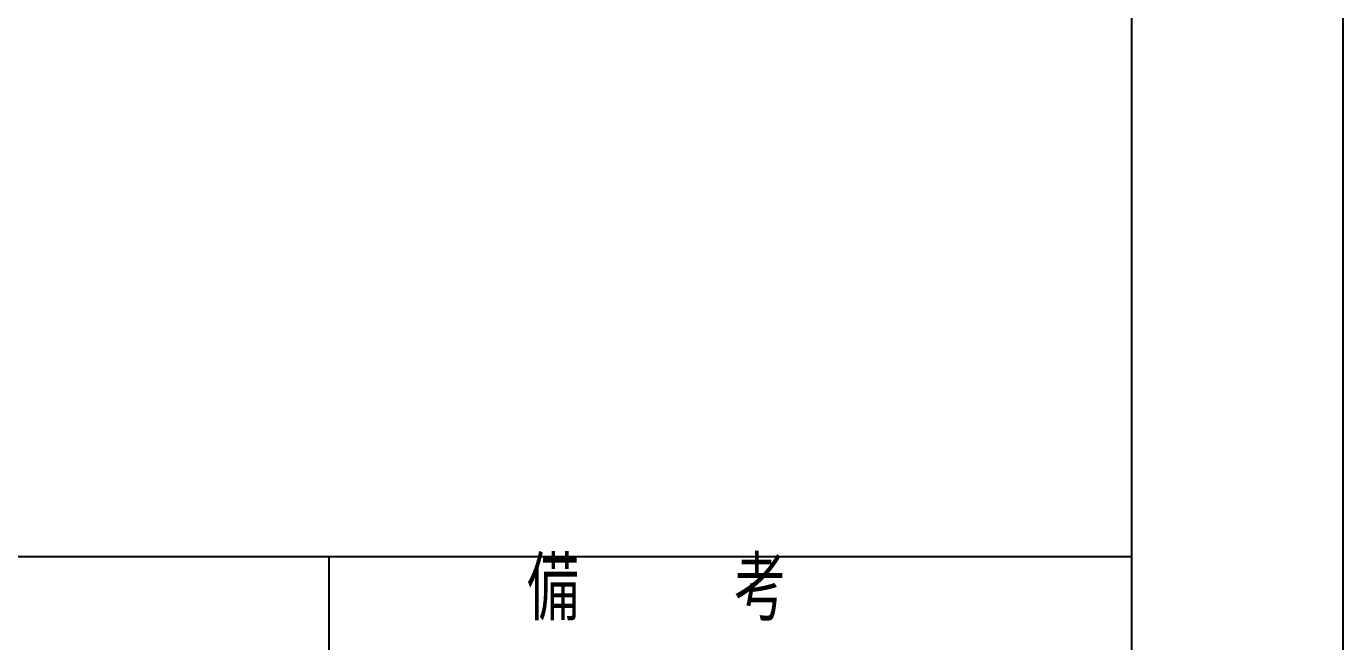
# Model space of a CAD drawing. Header units: millimetres. Extents: x -11384 to 29624, y 0 to 17788.
# Drawn here: x 6229.3 to 6728, y 3043.7 to 3277 of the extents above; entities that cross this region are included whole.
import ezdxf
from ezdxf.enums import TextEntityAlignment as Align

# ---------------------------------------------------------------- set-up
doc = ezdxf.new("R2010")
doc.units = ezdxf.units.MM
doc.header["$LTSCALE"] = 5
doc.layers.get('0').update_dxf_attribs({"color": 255})
doc.layers.add('寸法', color=4, linetype='Continuous')
doc.layers.add('文字', color=7, linetype='Continuous')
doc.styles.add('DLSTANDARD1', font='monotxt.shx', dxfattribs={"width": 0.6, "bigfont": 'extfont'})

msp = doc.modelspace()

# ---------------------------------------------------------------- linework, layer by layer
at = {"linetype": 'Continuous', "lineweight": -3}
msp.add_line((3444, 3076), (6648, 3076), dxfattribs=at)
for points in [[(3364, 4752), (6728, 4752), (6728, 2376), (3364, 2376)], [(3444, 4672), (6648, 4672), (6648, 2456), (3444, 2456)]]:
    msp.add_lwpolyline(points, close=True, dxfattribs=at)
at = {"layer": '寸法', "linetype": 'Continuous'}
msp.add_line((6344, 2456), (6344, 3076), dxfattribs=at)

# ---------------------------------------------------------------- texts
at = {"layer": '文字', "color": 0, "linetype": 'Continuous', "ltscale": 6, "style": 'DLSTANDARD1', "width": 0.74375}
msp.add_text('備\u3000\u3000\u3000考', height=24, dxfattribs=at).set_placement((6419.016, 3044.574), align=Align.BOTTOM_LEFT)

doc.saveas('drawing.dxf')
